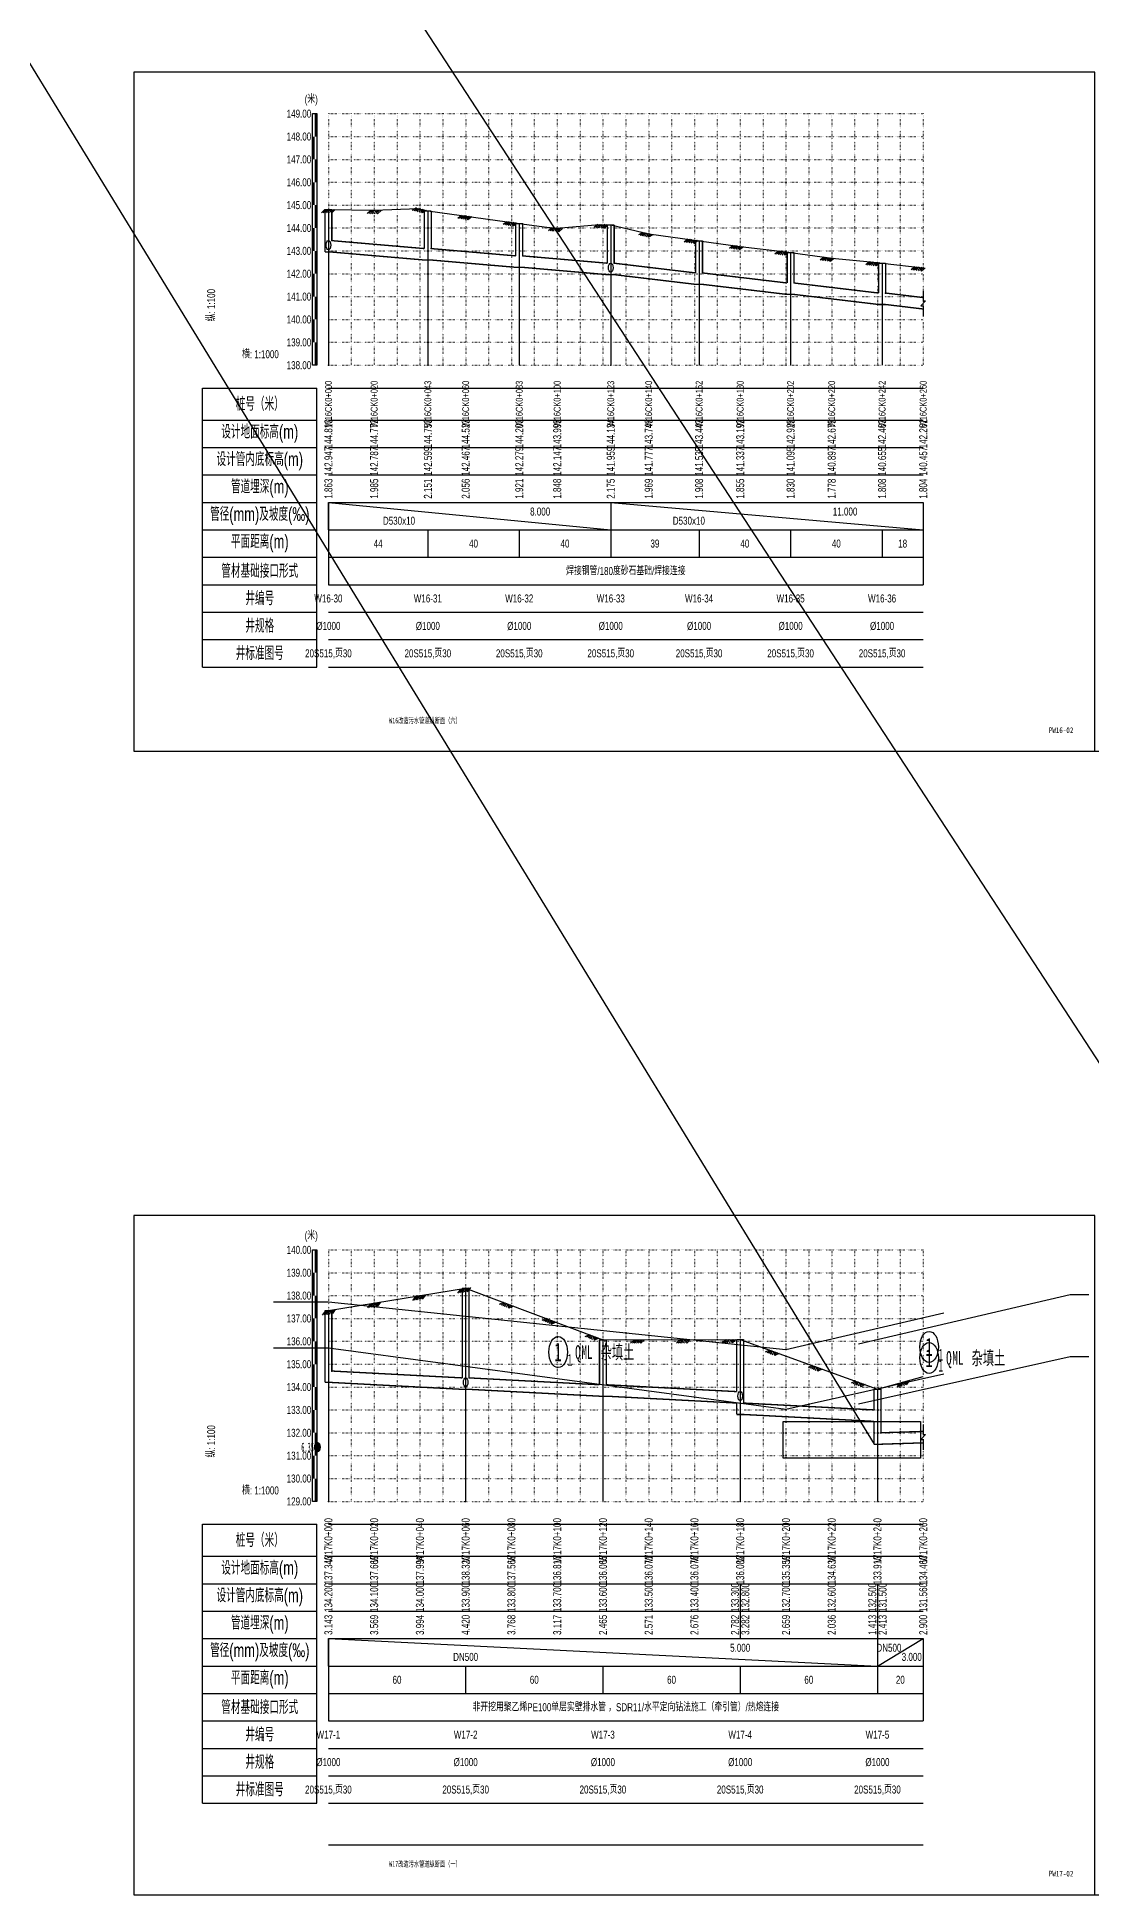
# Model space of a CAD drawing. Extents: x 529262 to 576451, y 2694391 to 2717535.
# Drawn here: x 571409 to 571870, y 2708446 to 2709259 of the extents above; entities that cross this region are included whole.
import ezdxf
from ezdxf.enums import TextEntityAlignment as Align
from ezdxf.xclip import XClip

# ---------------------------------------------------------------- set-up
doc = ezdxf.new("R2010")
doc.units = 0
doc.header["$XCLIPFRAME"] = 0
doc.linetypes.add('DOT', pattern=[6.35, 0, -6.35])
for name, color, linetype in [('GiCAD_PouMian', 7, 'Continuous'), ('GICAD_QUYANG', 7, 'Continuous'), ('GPSCOMMON', 7, 'Continuous'), ('P-说明', 7, 'Continuous'), ('PP-COM', 7, 'Continuous'), ('图框线', 7, 'Continuous'), ('地质-地层符号', 3, 'Continuous'), ('地质-地层线', 7, 'Continuous'), ('地质-地面线', 7, 'Continuous'), ('地质-标贯', 7, 'Continuous'), ('纵断_分栏文字', 7, 'Continuous'), ('纵断_分栏线', 5, 'Continuous'), ('纵断_地面线', 3, 'Continuous'), ('纵断_标注', 2, 'Continuous'), ('纵断_标注_支管', 2, 'Continuous'), ('纵断_表头', 2, 'Continuous'), ('纵断_设计线', 1, 'Continuous'), ('纵断_高程网格', 8, 'DOT')]:
    doc.layers.add(name, color=color, linetype=linetype)
for name, color, linetype, lineweight in [('外框_TK', 2, 'Continuous', 15), ('纵断污水井', 7, 'Continuous', 60), ('纵断污水管', 224, 'Continuous', 60)]:
    doc.layers.add(name, color=color, linetype=linetype, lineweight=lineweight)
doc.styles.add('JieTuHzTxt', font='smsim.shx', dxfattribs={"width": 0.7, "bigfont": 'smfs.shx'})
doc.styles.add('SEMDI', font='smsim.shx', dxfattribs={"width": 0.75, "bigfont": 'smfs.shx'})
doc.styles.get("Standard").update_dxf_attribs({"font": '', "height": 2.5, "bigfont": 'smfs.shx'})
doc.styles.add('地层编号', font='', dxfattribs={"width": 0.7, "height": 4})
doc.styles.add('宋体', font='', dxfattribs={"width": 0.75})
doc.styles.add('岩土名称', font='', dxfattribs={"width": 0.7, "height": 3})
doc.styles.add('时代', font='', dxfattribs={"width": 0.7, "height": 3})
doc.styles.add('标贯动探', font='', dxfattribs={"width": 0.7, "height": 2.5})
doc.styles.get('Standard').set_extended_font_data('FangSong_GB2312')
doc.styles.get('地层编号').set_extended_font_data('FangSong_GB2312')
doc.styles.get('宋体').set_extended_font_data('SimSun')
doc.styles.get('岩土名称').set_extended_font_data('FangSong_GB2312')
doc.styles.get('时代').set_extended_font_data('FangSong_GB2312')
doc.styles.get('标贯动探').set_extended_font_data('FangSong_GB2312')
doc.linetypes.add('bzhjcx', pattern='A,0.001,[2,XX1.shx,S=1,R=0,X=1,Y=0],-2', length=2.001)

# ---------------------------------------------------------------- blocks, each defined once
blk = doc.blocks.new('A3WK')
at = {"layer": '图框线'}
blk.add_lwpolyline([(0, 0), (420, 0), (420, 297), (0, 297), (0, 0)], dxfattribs=at)
blk = doc.blocks.new('市政排水（YZ）_zdbt')
at = {"color": 0, "linetype": 'ByBlock', "lineweight": -2}
for p, q in [((-50, 0), (0, 0)), ((-50, -122), (-50, 0)), ((0, -122), (0, 0)), ((-50, -14), (0, -14)), ((-50, -26), (0, -26)), ((-50, -38), (0, -38)), ((-50, -50), (0, -50)), ((-50, -62), (0, -62)), ((-50, -74), (0, -74)), ((-50, -86), (0, -86)), ((-50, -98), (0, -98)), ((-50, -110), (0, -110)), ((-50, -122), (0, -122))]:
    blk.add_line(p, q, dxfattribs=at)
at = {"color": 0, "linetype": 'ByBlock', "lineweight": -2, "char_height": 6, "attachment_point": 5, "style": 'JieTuHzTxt'}
for s, insert in [('桩号（米）', (-25, -7)), ('设计地面标高(m)', (-25, -20)), ('设计管内底标高(m)', (-25, -32)), ('管道埋深(m)', (-25, -44)), ('管径(mm)及坡度(‰)', (-25, -56)), ('平面距离(m)', (-25, -68)), ('管材基础接口形式', (-25, -80)), ('井编号', (-25, -92)), ('井规格', (-25, -104)), ('井标准图号', (-25, -116))]:
    blk.add_mtext(s, dxfattribs=dict(at, insert=insert))
blk = doc.blocks.new('VSDesignLineBlock')
at = {"color": 0, "linetype": 'Continuous'}
for p, q in [((-1.5, 0), (-3, -1.5)), ((-0.75, 0), (-2.25, -1.5)), ((0, 0), (-1.5, -1.5)), ((0, 0), (1.5, -1.5)), ((1.5, 0), (0.75, -0.75)), ((2.25, 0), (1.12, -1.12)), ((3, 0), (1.5, -1.5)), ((-0.98, -0.98), (-0.46, -1.5)), ((-0.5, -0.5), (0.5, -1.5))]:
    blk.add_line(p, q, dxfattribs=at)
blk = doc.blocks.new('A$C424C4A3E')
at = {"layer": 'GiCAD_PouMian'}
h = blk.add_hatch(color=8, dxfattribs=at)
edge = h.paths.add_edge_path()
edge.add_arc((-4, -31.75), 1, 0, 360)
at = {"layer": 'GICAD_QUYANG', "color": 8}
blk.add_circle((-4, -31.75), 1, dxfattribs=at)
at = {"layer": '地质-地层符号', "color": 8, "linetype": 'Continuous'}
for centre in [(83.7, -10.96), (218.82, -9.82), (218.82, -40.45), (83.7, -44.33), (218.82, -70.7), (83.7, -76.96)]:
    blk.add_ellipse(centre, major_axis=(0, 3.38), ratio=1, dxfattribs=at)
at = {"layer": '地质-地层线', "color": 8}
for p, q in [((-20, -10), (0, -10)), ((0, -10), (166.63, -23.41)), ((166.63, -23.41), (270.23, -9.48)), ((270.23, -9.48), (290.23, -9.48))]:
    blk.add_line(p, q, dxfattribs=at)
at = {"layer": '地质-地层线', "color": 8, "linetype": 'bzhjcx'}
for p, q in [((166.63, -76.41), (270.23, -52.48)), ((270.23, -52.48), (290.23, -52.48)), ((-20, -67.5), (0, -67.5)), ((0, -67.5), (166.63, -76.41))]:
    blk.add_line(p, q, dxfattribs=at)
at = {"layer": '地质-地面线', "color": 8, "linetype": 'Continuous'}
for p, q in [((-20, 0), (0, 0)), ((0, 0), (166.63, -10.41)), ((166.63, -10.41), (270.23, 4.02)), ((270.23, 4.02), (290.23, 4.02))]:
    blk.add_line(p, q, dxfattribs=at)
at = {"layer": 'GICAD_QUYANG', "color": 8, "linetype": 'Continuous', "width": 0.7}
blk.add_text('6.35', height=2, dxfattribs=at).set_placement((-9.87, -32.75))
at = {"layer": '地质-地层符号', "color": 8, "linetype": 'Continuous'}
for s, height, style, p in [('1', 4, '地层编号', (217.43, -11.82)), ('杂填土', 3, '岩土名称', (234.3, -11.32)), ('1', 4, '地层编号', (82.32, -12.96)), ('1', 2.6, '地层编号', (87.08, -13.96)), ('Q', 3, '时代', (89.88, -12.46)), ('ML', 3, '时代', (92.16, -12.46)), ('杂填土', 3, '岩土名称', (99.19, -12.46)), ('1', 2.6, '地层编号', (222.2, -12.82)), ('Q', 3, '时代', (225, -11.32)), ('ML', 3, '时代', (227.28, -11.32)), ('2', 4, '地层编号', (217.43, -42.45)), ('Q', 3, '时代', (225, -41.95)), ('AL', 3, '时代', (228.27, -41.95)), ('黏土', 3, '岩土名称', (233.26, -41.95)), ('2', 4, '地层编号', (82.32, -46.33)), ('Q', 3, '时代', (89.88, -45.83)), ('AL', 3, '时代', (93.16, -45.83)), ('黏土', 3, '岩土名称', (98.15, -45.83)), ('1', 2.6, '地层编号', (222.2, -43.45)), ('1', 2.6, '地层编号', (87.08, -47.33)), ('5', 4, '地层编号', (217.43, -72.7)), ('石灰岩', 3, '岩土名称', (226.28, -72.2)), ('C', 3, '时代', (223.2, -72.2)), ('5', 4, '地层编号', (82.32, -78.96)), ('C', 3, '时代', (88.08, -78.46)), ('石灰岩', 3, '岩土名称', (91.16, -78.46))]:
    blk.add_text(s, height=height, dxfattribs=dict(at, style=style)).set_placement(p)
at = {"layer": '地质-地层符号', "color": 8, "linetype": 'Continuous', "style": '时代', "width": 0.8}
for p in [(92.16, -46.33), (227.28, -42.45)]:
    blk.add_text('4', height=1.8, dxfattribs=at).set_placement(p)
at = {"layer": '地质-标贯', "color": 8, "linetype": 'Continuous', "style": '标贯动探'}
blk.add_text('N=9', height=2.5, dxfattribs=at).set_placement((278.43, -30.98))
blk = doc.blocks.new('A3_CdSzy')
at = {"layer": '外框_TK', "const_width": 0.1}
blk.add_lwpolyline([(0, 297), (420, 297), (420, 0), (0, 0)], close=True, dxfattribs=at)

msp = doc.modelspace()

# ---------------------------------------------------------------- linework, layer by layer
for p in [(571537.769, 2709169.828), (571581.236, 2709166.351), (571621.189, 2709163.155), (571661.189, 2709159.955), (571699.798, 2709155.708), (571739.798, 2709151.308), (571779.798, 2709146.908), (571537.768, 2708675.522), (571597.768, 2708672.522), (571657.768, 2708669.522), (571717.768, 2708661.522), (571777.768, 2708648.522)]:
    msp.add_point(p)
at = {"layer": 'Defpoints', "color": 1}
for p, q in [((568666.154, 2713728.156), (571774.768, 2708643.518)), ((571979.435, 2708647.368), (568666.154, 2713728.156))]:
    msp.add_line(p, q, dxfattribs=at)
msp.add_lwpolyline([(571734.984, 2708653.502), (571795.158, 2708653.502), (571795.158, 2708637.486), (571734.984, 2708637.486)], close=True, dxfattribs=at)
at = {"layer": 'GPSCOMMON'}
for p in [(571536.269, 2709115.361), (571536.268, 2708618.518)]:
    msp.add_point(p, dxfattribs=at)
at = {"layer": 'PP-COM'}
for p, q in [((571451.269, 2708946.518), (576451.269, 2708946.518)), ((571451.269, 2708446.518), (576451.269, 2708446.518))]:
    msp.add_line(p, q, dxfattribs=at)
at = {"layer": '纵断_分栏文字'}
for p, q in [((571534.769, 2709183.461), (571537.769, 2709183.461)), ((571578.236, 2709182.861), (571581.236, 2709182.861)), ((571618.189, 2709177.362), (571621.189, 2709177.362)), ((571658.189, 2709176.701), (571661.189, 2709176.701)), ((571696.798, 2709169.791), (571699.798, 2709169.791)), ((571736.798, 2709164.611), (571739.798, 2709164.611)), ((571776.798, 2709159.991), (571779.798, 2709159.991)), ((571536.269, 2709055.361), (571536.269, 2709043.361)), ((571536.269, 2709055.361), (571536.269, 2709043.361)), ((571536.269, 2709043.361), (571536.269, 2709055.361)), ((571536.269, 2709055.361), (571659.689, 2709043.361)), ((571659.689, 2709055.361), (571659.689, 2709043.361)), ((571659.689, 2709055.361), (571796.269, 2709043.361)), ((571796.269, 2709055.361), (571796.269, 2709043.361)), ((571536.269, 2709043.361), (571536.269, 2709031.361)), ((571579.736, 2709043.361), (571579.736, 2709031.361)), ((571619.689, 2709043.361), (571619.689, 2709031.361)), ((571659.689, 2709043.361), (571659.689, 2709031.361)), ((571698.298, 2709043.361), (571698.298, 2709031.361)), ((571738.298, 2709043.361), (571738.298, 2709031.361)), ((571778.298, 2709043.361), (571778.298, 2709031.361)), ((571796.269, 2709043.361), (571796.269, 2709031.361)), ((571536.269, 2709031.361), (571536.269, 2709019.361)), ((571536.269, 2709031.361), (571536.269, 2709019.361)), ((571796.269, 2709031.361), (571796.269, 2709019.361)), ((571594.768, 2708711.718), (571597.768, 2708711.718)), ((571534.768, 2708701.948), (571537.768, 2708701.948)), ((571654.768, 2708689.168), (571657.768, 2708689.168)), ((571714.768, 2708689.338), (571717.768, 2708689.338)), ((571774.768, 2708667.648), (571777.768, 2708667.648)), ((571716.268, 2708582.518), (571716.268, 2708570.518)), ((571776.268, 2708582.518), (571776.268, 2708570.518)), ((571716.268, 2708570.518), (571716.268, 2708558.518)), ((571776.268, 2708570.518), (571776.268, 2708558.518)), ((571536.268, 2708558.518), (571536.268, 2708546.518)), ((571536.268, 2708558.518), (571536.268, 2708546.518)), ((571536.268, 2708546.518), (571536.268, 2708558.518)), ((571536.268, 2708558.518), (571776.268, 2708546.518)), ((571776.268, 2708558.518), (571776.268, 2708546.518)), ((571776.268, 2708546.518), (571796.268, 2708558.518)), ((571796.268, 2708558.518), (571796.268, 2708546.518)), ((571536.268, 2708546.518), (571536.268, 2708534.518)), ((571596.268, 2708546.518), (571596.268, 2708534.518)), ((571656.268, 2708546.518), (571656.268, 2708534.518)), ((571716.268, 2708546.518), (571716.268, 2708534.518)), ((571776.268, 2708546.518), (571776.268, 2708534.518)), ((571796.268, 2708546.518), (571796.268, 2708534.518)), ((571536.268, 2708534.518), (571536.268, 2708522.518)), ((571536.268, 2708534.518), (571536.268, 2708522.518)), ((571796.268, 2708534.518), (571796.268, 2708522.518))]:
    msp.add_line(p, q, dxfattribs=at)
at = {"layer": '纵断_分栏线'}
for p, q in [((571536.269, 2709105.361), (571796.269, 2709105.361)), ((571536.269, 2709091.361), (571796.269, 2709091.361)), ((571536.269, 2709079.361), (571796.269, 2709079.361)), ((571536.269, 2709067.361), (571796.269, 2709067.361)), ((571536.269, 2709055.361), (571796.269, 2709055.361)), ((571536.269, 2709043.361), (571796.269, 2709043.361)), ((571536.269, 2709031.361), (571796.269, 2709031.361)), ((571536.269, 2709019.361), (571796.269, 2709019.361)), ((571536.269, 2709007.361), (571796.269, 2709007.361)), ((571536.269, 2708995.361), (571796.269, 2708995.361)), ((571536.269, 2708983.361), (571796.269, 2708983.361)), ((571536.268, 2708608.518), (571796.268, 2708608.518)), ((571536.268, 2708594.518), (571796.268, 2708594.518)), ((571536.268, 2708582.518), (571796.268, 2708582.518)), ((571536.268, 2708570.518), (571796.268, 2708570.518)), ((571536.268, 2708558.518), (571796.268, 2708558.518)), ((571536.268, 2708546.518), (571796.268, 2708546.518)), ((571536.268, 2708534.518), (571796.268, 2708534.518)), ((571536.268, 2708522.518), (571796.268, 2708522.518)), ((571536.268, 2708510.518), (571796.268, 2708510.518)), ((571536.268, 2708498.518), (571796.268, 2708498.518)), ((571536.268, 2708486.518), (571796.268, 2708486.518)), ((571536.269, 2708468.361), (571796.269, 2708468.361))]:
    msp.add_line(p, q, dxfattribs=at)
at = {"layer": '纵断_地面线'}
for points in [[(571536.269, 2709183.461), (571556.269, 2709183.081), (571575.443, 2709183.941), (571579.736, 2709182.861), (571619.689, 2709177.362), (571631.687, 2709175.711), (571636.269, 2709175.311), (571654.658, 2709176.921), (571659.689, 2709176.701), (571676.269, 2709172.821), (571696.269, 2709170.071), (571698.297, 2709169.791), (571716.269, 2709167.281), (571736.269, 2709164.891), (571738.297, 2709164.611), (571756.269, 2709162.111), (571776.269, 2709160.221), (571778.297, 2709159.991), (571796.269, 2709157.971)], [(571536.268, 2708701.948), (571596.268, 2708711.718), (571656.268, 2708689.168), (571716.268, 2708689.338), (571776.268, 2708667.648), (571796.268, 2708673.12)]]:
    msp.add_lwpolyline(points, dxfattribs=at)
at = {"layer": '纵断_标注'}
for p, q in [((571536.269, 2709183.461), (571536.269, 2709115.361)), ((571579.736, 2709182.861), (571579.736, 2709115.361)), ((571619.689, 2709177.362), (571619.689, 2709115.361)), ((571659.689, 2709176.701), (571659.689, 2709115.361)), ((571698.298, 2709169.791), (571698.298, 2709115.361)), ((571738.298, 2709164.611), (571738.298, 2709115.361)), ((571778.298, 2709159.991), (571778.298, 2709115.361)), ((571596.268, 2708711.718), (571596.268, 2708618.518)), ((571536.268, 2708701.948), (571536.268, 2708618.518)), ((571656.268, 2708689.168), (571656.268, 2708618.518)), ((571716.268, 2708689.338), (571716.268, 2708618.518)), ((571776.268, 2708667.648), (571776.268, 2708618.518))]:
    msp.add_line(p, q, dxfattribs=at)
for points in [[(571481.269, 2709115.361, 0, 0, 0), (571481.269, 2709140.694, 1, 0, 0), (571481.269, 2709148.694, 0, 0, 0)], [(571481.269, 2709115.361, 0, 0, 0), (571506.603, 2709115.361, 1, 0, 0), (571514.603, 2709115.361, 0, 0, 0)], [(571481.268, 2708618.518, 0, 0, 0), (571481.268, 2708643.851, 1, 0, 0), (571481.268, 2708651.851, 0, 0, 0)], [(571481.268, 2708618.518, 0, 0, 0), (571506.601, 2708618.518, 1, 0, 0), (571514.601, 2708618.518, 0, 0, 0)]]:
    msp.add_lwpolyline(points, format="xyseb", dxfattribs=at)
for points in [[(571796.269, 2709147.931), (571796.269, 2709143.531), (571797.269, 2709143.531), (571795.269, 2709141.331), (571796.269, 2709141.331), (571796.269, 2709136.931)], [(571796.268, 2708652.122), (571796.268, 2708647.722), (571797.268, 2708647.722), (571795.268, 2708645.522), (571796.268, 2708645.522), (571796.268, 2708641.122)]]:
    msp.add_lwpolyline(points, dxfattribs=at)
for p in [(571714.768, 2708659.018), (571774.768, 2708648.518)]:
    msp.add_point(p, dxfattribs=at)
at = {"layer": '纵断_标注_支管'}
for p in [(571536.269, 2709115.361), (571659.689, 2709115.361), (571596.268, 2708618.518), (571716.268, 2708618.518)]:
    msp.add_point(p, dxfattribs=at)
at = {"layer": '纵断_表头'}
for points in [[(571531.269, 2709115.361), (571529.269, 2709115.361), (571529.269, 2709225.361), (571531.269, 2709225.361), (571531.269, 2709115.361)], [(571531.268, 2708618.518), (571529.268, 2708618.518), (571529.268, 2708728.518), (571531.268, 2708728.518), (571531.268, 2708618.518)]]:
    msp.add_lwpolyline(points, dxfattribs=at)
at = {"layer": '纵断_表头', "const_width": 1}
for points in [[(571530.769, 2709215.361), (571530.769, 2709225.361)], [(571529.769, 2709205.361), (571529.769, 2709215.361)], [(571530.769, 2709195.361), (571530.769, 2709205.361)], [(571529.769, 2709185.361), (571529.769, 2709195.361)], [(571530.769, 2709175.361), (571530.769, 2709185.361)], [(571529.769, 2709165.361), (571529.769, 2709175.361)], [(571530.769, 2709155.361), (571530.769, 2709165.361)], [(571529.769, 2709145.361), (571529.769, 2709155.361)], [(571530.769, 2709135.361), (571530.769, 2709145.361)], [(571529.769, 2709125.361), (571529.769, 2709135.361)], [(571530.769, 2709115.361), (571530.769, 2709125.361)], [(571530.768, 2708718.518), (571530.768, 2708728.518)], [(571529.768, 2708708.518), (571529.768, 2708718.518)], [(571530.768, 2708698.518), (571530.768, 2708708.518)], [(571529.768, 2708688.518), (571529.768, 2708698.518)], [(571530.768, 2708678.518), (571530.768, 2708688.518)], [(571529.768, 2708668.518), (571529.768, 2708678.518)], [(571530.768, 2708658.518), (571530.768, 2708668.518)], [(571529.768, 2708648.518), (571529.768, 2708658.518)], [(571530.768, 2708638.518), (571530.768, 2708648.518)], [(571529.768, 2708628.518), (571529.768, 2708638.518)], [(571530.768, 2708618.518), (571530.768, 2708628.518)]]:
    msp.add_lwpolyline(points, dxfattribs=at)
at = {"layer": '纵断_设计线'}
for points in [[(571536.269, 2709183.461), (571556.269, 2709183.081), (571575.443, 2709183.941), (571579.736, 2709182.861), (571619.689, 2709177.362), (571631.687, 2709175.711), (571636.269, 2709175.311), (571654.658, 2709176.921), (571659.689, 2709176.701), (571676.269, 2709172.821), (571696.269, 2709170.071), (571698.297, 2709169.791), (571716.269, 2709167.281), (571736.269, 2709164.891), (571738.297, 2709164.611), (571756.269, 2709162.111), (571776.269, 2709160.221), (571778.297, 2709159.991), (571796.269, 2709157.971)], [(571536.268, 2708701.948), (571596.268, 2708711.718), (571656.268, 2708689.168), (571716.268, 2708689.338), (571776.268, 2708667.648), (571796.268, 2708673.12)]]:
    msp.add_lwpolyline(points, dxfattribs=at)
at = {"layer": '纵断_高程网格', "ltscale": 0.0787}
for p, q in [((571536.269, 2709225.361), (571796.269, 2709225.361)), ((571536.269, 2709225.361), (571536.269, 2709115.361)), ((571546.269, 2709225.361), (571546.269, 2709115.361)), ((571556.269, 2709225.361), (571556.269, 2709115.361)), ((571566.269, 2709225.361), (571566.269, 2709115.361)), ((571576.269, 2709225.361), (571576.269, 2709115.361)), ((571586.269, 2709225.361), (571586.269, 2709115.361)), ((571596.269, 2709225.361), (571596.269, 2709115.361)), ((571606.269, 2709225.361), (571606.269, 2709115.361)), ((571616.269, 2709225.361), (571616.269, 2709115.361)), ((571626.269, 2709225.361), (571626.269, 2709115.361)), ((571636.269, 2709225.361), (571636.269, 2709115.361)), ((571646.269, 2709225.361), (571646.269, 2709115.361)), ((571656.269, 2709225.361), (571656.269, 2709115.361)), ((571666.269, 2709225.361), (571666.269, 2709115.361)), ((571676.269, 2709225.361), (571676.269, 2709115.361)), ((571686.269, 2709225.361), (571686.269, 2709115.361)), ((571696.269, 2709225.361), (571696.269, 2709115.361)), ((571706.269, 2709225.361), (571706.269, 2709115.361)), ((571716.269, 2709225.361), (571716.269, 2709115.361)), ((571726.269, 2709225.361), (571726.269, 2709115.361)), ((571736.269, 2709225.361), (571736.269, 2709115.361)), ((571746.269, 2709225.361), (571746.269, 2709115.361)), ((571756.269, 2709225.361), (571756.269, 2709115.361)), ((571766.269, 2709225.361), (571766.269, 2709115.361)), ((571776.269, 2709225.361), (571776.269, 2709115.361)), ((571786.269, 2709225.361), (571786.269, 2709115.361)), ((571796.269, 2709225.361), (571796.269, 2709115.361)), ((571536.269, 2709215.361), (571796.269, 2709215.361)), ((571536.269, 2709205.361), (571796.269, 2709205.361)), ((571536.269, 2709195.361), (571796.269, 2709195.361)), ((571536.269, 2709185.361), (571796.269, 2709185.361)), ((571536.269, 2709175.361), (571796.269, 2709175.361)), ((571536.269, 2709165.361), (571796.269, 2709165.361)), ((571536.269, 2709155.361), (571796.269, 2709155.361)), ((571536.269, 2709145.361), (571796.269, 2709145.361)), ((571536.269, 2709135.361), (571796.269, 2709135.361)), ((571536.269, 2709125.361), (571796.269, 2709125.361)), ((571536.269, 2709115.361), (571796.269, 2709115.361)), ((571536.268, 2708728.518), (571796.268, 2708728.518)), ((571536.268, 2708728.518), (571536.268, 2708618.518)), ((571546.268, 2708728.518), (571546.268, 2708618.518)), ((571556.268, 2708728.518), (571556.268, 2708618.518)), ((571566.268, 2708728.518), (571566.268, 2708618.518)), ((571576.268, 2708728.518), (571576.268, 2708618.518)), ((571586.268, 2708728.518), (571586.268, 2708618.518)), ((571596.268, 2708728.518), (571596.268, 2708618.518)), ((571606.268, 2708728.518), (571606.268, 2708618.518)), ((571616.268, 2708728.518), (571616.268, 2708618.518)), ((571626.268, 2708728.518), (571626.268, 2708618.518)), ((571636.268, 2708728.518), (571636.268, 2708618.518)), ((571646.268, 2708728.518), (571646.268, 2708618.518)), ((571656.268, 2708728.518), (571656.268, 2708618.518)), ((571666.268, 2708728.518), (571666.268, 2708618.518)), ((571676.268, 2708728.518), (571676.268, 2708618.518)), ((571686.268, 2708728.518), (571686.268, 2708618.518)), ((571696.268, 2708728.518), (571696.268, 2708618.518)), ((571706.268, 2708728.518), (571706.268, 2708618.518)), ((571716.268, 2708728.518), (571716.268, 2708618.518)), ((571726.268, 2708728.518), (571726.268, 2708618.518)), ((571736.268, 2708728.518), (571736.268, 2708618.518)), ((571746.268, 2708728.518), (571746.268, 2708618.518)), ((571756.268, 2708728.518), (571756.268, 2708618.518)), ((571766.268, 2708728.518), (571766.268, 2708618.518)), ((571776.268, 2708728.518), (571776.268, 2708618.518)), ((571786.268, 2708728.518), (571786.268, 2708618.518)), ((571796.268, 2708728.518), (571796.268, 2708618.518)), ((571536.268, 2708718.518), (571796.268, 2708718.518)), ((571536.268, 2708708.518), (571796.268, 2708708.518)), ((571536.268, 2708698.518), (571796.268, 2708698.518)), ((571536.268, 2708688.518), (571796.268, 2708688.518)), ((571536.268, 2708678.518), (571796.268, 2708678.518)), ((571536.268, 2708668.518), (571796.268, 2708668.518)), ((571536.268, 2708658.518), (571796.268, 2708658.518)), ((571536.268, 2708648.518), (571796.268, 2708648.518)), ((571536.268, 2708638.518), (571796.268, 2708638.518)), ((571536.268, 2708628.518), (571796.268, 2708628.518)), ((571536.268, 2708618.518), (571796.268, 2708618.518))]:
    msp.add_line(p, q, dxfattribs=at)
at = {"layer": '纵断污水井', "const_width": 0.6}
for points in [[(571534.769, 2709183.461), (571534.769, 2709164.828)], [(571537.769, 2709183.461), (571537.769, 2709169.831)], [(571578.236, 2709182.861), (571578.236, 2709166.351)], [(571581.236, 2709182.861), (571581.236, 2709166.351)], [(571618.189, 2709177.362), (571618.189, 2709163.155)], [(571621.189, 2709177.362), (571621.189, 2709163.151)], [(571658.189, 2709176.701), (571658.189, 2709159.955)], [(571661.189, 2709176.701), (571661.189, 2709159.951)], [(571696.798, 2709169.791), (571696.798, 2709155.708)], [(571699.798, 2709169.791), (571699.798, 2709155.711)], [(571534.769, 2709164.831), (571537.769, 2709164.831)], [(571578.236, 2709161.351), (571581.236, 2709161.351)], [(571736.798, 2709164.611), (571736.798, 2709151.308)], [(571739.798, 2709164.611), (571739.798, 2709151.311)], [(571776.798, 2709159.991), (571776.798, 2709146.908)], [(571779.798, 2709159.991), (571779.798, 2709146.911)], [(571618.189, 2709158.151), (571621.189, 2709158.151)], [(571658.189, 2709154.951), (571661.189, 2709154.951)], [(571696.798, 2709150.711), (571699.798, 2709150.711)], [(571736.798, 2709146.311), (571739.798, 2709146.311)], [(571776.798, 2709141.911), (571779.798, 2709141.911)], [(571594.768, 2708711.718), (571594.768, 2708672.522)], [(571597.768, 2708711.718), (571597.768, 2708672.518)], [(571534.768, 2708701.948), (571534.768, 2708670.522)], [(571537.768, 2708701.948), (571537.768, 2708675.518)], [(571654.768, 2708689.168), (571654.768, 2708669.522)], [(571657.768, 2708689.168), (571657.768, 2708669.518)], [(571714.768, 2708689.338), (571714.768, 2708666.522)], [(571717.768, 2708689.338), (571717.768, 2708661.518)], [(571534.768, 2708670.518), (571537.768, 2708670.518)], [(571594.768, 2708667.518), (571597.768, 2708667.518)], [(571654.768, 2708664.518), (571657.768, 2708664.518)], [(571774.768, 2708667.648), (571774.768, 2708658.522)], [(571777.768, 2708667.648), (571777.768, 2708648.518)], [(571714.768, 2708656.518), (571714.768, 2708661.518)], [(571714.768, 2708656.518), (571717.768, 2708656.518)], [(571774.768, 2708643.518), (571774.768, 2708653.518)], [(571774.768, 2708643.518), (571777.768, 2708643.518)]]:
    msp.add_lwpolyline(points, dxfattribs=at)
at = {"layer": '纵断污水管', "const_width": 0.6}
for points in [[(571537.769, 2709169.828), (571578.236, 2709166.351)], [(571537.769, 2709164.828), (571578.236, 2709161.351)], [(571581.236, 2709166.351), (571618.189, 2709163.155)], [(571581.236, 2709161.351), (571618.189, 2709158.155)], [(571621.189, 2709163.155), (571658.189, 2709159.955)], [(571661.189, 2709159.955), (571696.798, 2709155.708)], [(571621.189, 2709158.155), (571658.189, 2709154.955)], [(571661.189, 2709154.955), (571696.798, 2709150.708)], [(571699.798, 2709155.708), (571736.798, 2709151.308)], [(571739.798, 2709151.308), (571776.798, 2709146.908)], [(571699.798, 2709150.708), (571736.798, 2709146.308)], [(571739.798, 2709146.308), (571776.798, 2709141.908)], [(571779.798, 2709146.908), (571796.269, 2709144.931)], [(571779.798, 2709141.908), (571796.269, 2709139.931)], [(571537.768, 2708675.522), (571594.768, 2708672.522)], [(571597.768, 2708672.522), (571654.768, 2708669.522)], [(571537.768, 2708670.522), (571594.768, 2708667.522)], [(571597.768, 2708667.522), (571654.768, 2708664.522)], [(571657.768, 2708669.522), (571714.768, 2708666.522)], [(571657.768, 2708664.522), (571714.768, 2708661.522)], [(571717.768, 2708661.522), (571774.768, 2708658.522)], [(571717.768, 2708656.522), (571774.768, 2708653.522)], [(571777.768, 2708648.522), (571796.268, 2708649.122)], [(571777.768, 2708643.522), (571796.268, 2708644.122)]]:
    msp.add_lwpolyline(points, dxfattribs=at)
at = {"layer": '纵断污水管', "lineweight": 30}
for centre in [(571536.269, 2709167.868), (571659.689, 2709157.995), (571596.268, 2708670.558), (571716.268, 2708664.558)]:
    msp.add_ellipse(centre, major_axis=(0, 2), ratio=0.5, dxfattribs=at)

# ---------------------------------------------------------------- block references
at = {"layer": 'GPSCOMMON'}
ref = msp.add_blockref('A$C424C4A3E', (571536.268, 2708705.718), dxfattribs=dict(at, xscale=1.200000000000045, yscale=2))
XClip(ref).set_block_clipping_path([(-22.5395662237, -36.7358997064), (224.1289119729, 9.8341136391)])
ref = msp.add_blockref('A$C424C4A3E', (571536.268, 2708700.89), dxfattribs=dict(at, xscale=1.200000000000045, yscale=2))
XClip(ref).set_block_clipping_path([(193.0520157198, -35.2761827845), (277.0606301818, 9.5523633636)])
at = {"layer": '纵断_标注'}
for p, rotation in [((571576.222, 2709183.745), 345.8789995250461), ((571536.269, 2709183.461), 358.911511158525), ((571556.266, 2709183.081), 358.911511158525), ((571595.96, 2709180.628), 352.1636014184671), ((571615.773, 2709177.901), 352.1636014184671), ((571635.608, 2709175.369), 355.0108344148651), ((571655.534, 2709176.883), 357.4961148530357), ((571675.114, 2709173.091), 346.828840736666), ((571694.907, 2709170.258), 352.1709234899404), ((571714.716, 2709167.498), 352.0494012690372), ((571734.57, 2709165.094), 353.1854694714737), ((571754.384, 2709162.373), 352.0806742851694), ((571774.286, 2709160.408), 354.6015804904065), ((571794.164, 2709158.208), 353.5870375322327), ((571556.008, 2708705.162), 9.248492506772402), ((571575.748, 2708708.376), 9.248492506772402), ((571595.488, 2708711.591), 9.248492506772402), ((571614.249, 2708704.959), 339.4021063227195), ((571536.268, 2708701.948), 9.248492506772402), ((571632.971, 2708697.923), 339.4021063227195), ((571651.692, 2708690.887), 339.4021063227195), ((571671.38, 2708689.21), 0.1623376074797882), ((571691.38, 2708689.267), 0.1623376074797882), ((571711.379, 2708689.324), 0.1623376074797882), ((571730.479, 2708684.2), 340.1250767674343), ((571749.288, 2708677.401), 340.1250767674343), ((571768.097, 2708670.601), 340.1250767674343), ((571787.178, 2708670.633), 15.30224246909561)]:
    msp.add_blockref('VSDesignLineBlock', p, dxfattribs=dict(at, rotation=rotation))
at = {"layer": '纵断_表头'}
for name, p in [('A3WK', (571451.268, 2708946.518)), ('A3WK', (571451.269, 2708946.519)), ('市政排水（YZ）_zdbt', (571531.269, 2709105.361)), ('A3_CdSzy', (571451.268, 2708446.518)), ('A3WK', (571451.268, 2708446.514)), ('A3WK', (571451.269, 2708446.515)), ('市政排水（YZ）_zdbt', (571531.268, 2708608.518))]:
    msp.add_blockref(name, p, dxfattribs=at)

# ---------------------------------------------------------------- texts
at = {"layer": 'P-说明', "style": '宋体'}
for s, width, p in [('W16改造污水管道纵断面（六）', 0.65, (571578.466, 2708959.979)), ('PW16-02', 0.75, (571856.54, 2708955.749)), ('W17改造污水管道纵断面（一）', 0.65, (571578.466, 2708459.975)), ('PW17-02', 0.75, (571856.54, 2708455.745))]:
    msp.add_text(s, height=2.5, dxfattribs=dict(at, width=width)).set_placement(p, align=Align.MIDDLE_CENTER)
at = {"layer": '纵断_分栏文字', "style": 'SEMDI'}
for s, height, width, p in [('W16CK0+000', 3, 0.65, (571536.269, 2709098.361)), ('W16CK0+020', 3, 0.65, (571556.269, 2709098.361)), ('W16CK0+043', 3, 0.65, (571579.736, 2709098.361)), ('W16CK0+060', 3, 0.65, (571596.269, 2709098.361)), ('W16CK0+083', 3, 0.65, (571619.689, 2709098.361)), ('W16CK0+100', 3, 0.65, (571636.269, 2709098.361)), ('W16CK0+123', 3, 0.65, (571659.689, 2709098.361)), ('W16CK0+140', 3, 0.65, (571676.269, 2709098.361)), ('W16CK0+162', 3, 0.65, (571698.298, 2709098.361)), ('W16CK0+180', 3, 0.65, (571716.269, 2709098.361)), ('W16CK0+202', 3, 0.65, (571738.298, 2709098.361)), ('W16CK0+220', 3, 0.65, (571756.269, 2709098.361)), ('W16CK0+242', 3, 0.65, (571778.298, 2709098.361)), ('W16CK0+260', 3, 0.65, (571796.269, 2709098.361)), ('144.810', 3.5, 0.75, (571536.269, 2709085.361)), ('144.772', 3.5, 0.75, (571556.269, 2709085.361)), ('144.750', 3.5, 0.75, (571579.736, 2709085.361)), ('144.523', 3.5, 0.75, (571596.269, 2709085.361)), ('144.200', 3.5, 0.75, (571619.689, 2709085.361)), ('143.995', 3.5, 0.75, (571636.269, 2709085.361)), ('144.134', 3.5, 0.75, (571659.689, 2709085.361)), ('143.746', 3.5, 0.75, (571676.269, 2709085.361)), ('143.443', 3.5, 0.75, (571698.298, 2709085.361)), ('143.192', 3.5, 0.75, (571716.269, 2709085.361)), ('142.925', 3.5, 0.75, (571738.298, 2709085.361)), ('142.675', 3.5, 0.75, (571756.269, 2709085.361)), ('142.463', 3.5, 0.75, (571778.298, 2709085.361)), ('142.261', 3.5, 0.75, (571796.269, 2709085.361)), ('142.947', 3.5, 0.75, (571536.269, 2709073.361)), ('142.787', 3.5, 0.75, (571556.269, 2709073.361)), ('142.599', 3.5, 0.75, (571579.736, 2709073.361)), ('142.467', 3.5, 0.75, (571596.269, 2709073.361)), ('142.279', 3.5, 0.75, (571619.689, 2709073.361)), ('142.147', 3.5, 0.75, (571636.269, 2709073.361)), ('141.959', 3.5, 0.75, (571659.689, 2709073.361)), ('141.777', 3.5, 0.75, (571676.269, 2709073.361)), ('141.535', 3.5, 0.75, (571698.298, 2709073.361)), ('141.337', 3.5, 0.75, (571716.269, 2709073.361)), ('141.095', 3.5, 0.75, (571738.298, 2709073.361)), ('140.897', 3.5, 0.75, (571756.269, 2709073.361)), ('140.655', 3.5, 0.75, (571778.298, 2709073.361)), ('140.457', 3.5, 0.75, (571796.269, 2709073.361)), ('1.863', 3.5, 0.75, (571536.269, 2709061.361)), ('1.985', 3.5, 0.75, (571556.269, 2709061.361)), ('2.151', 3.5, 0.75, (571579.736, 2709061.361)), ('2.056', 3.5, 0.75, (571596.269, 2709061.361)), ('1.921', 3.5, 0.75, (571619.689, 2709061.361)), ('1.848', 3.5, 0.75, (571636.269, 2709061.361)), ('2.175', 3.5, 0.75, (571659.689, 2709061.361)), ('1.969', 3.5, 0.75, (571676.269, 2709061.361)), ('1.908', 3.5, 0.75, (571698.298, 2709061.361)), ('1.855', 3.5, 0.75, (571716.269, 2709061.361)), ('1.830', 3.5, 0.75, (571738.298, 2709061.361)), ('1.778', 3.5, 0.75, (571756.269, 2709061.361)), ('1.808', 3.5, 0.75, (571778.298, 2709061.361)), ('1.804', 3.5, 0.75, (571796.269, 2709061.361)), ('W17K0+000', 3.5, 0.75, (571536.268, 2708601.518)), ('W17K0+020', 3.5, 0.75, (571556.268, 2708601.518)), ('W17K0+040', 3.5, 0.75, (571576.268, 2708601.518)), ('W17K0+060', 3.5, 0.75, (571596.268, 2708601.518)), ('W17K0+080', 3.5, 0.75, (571616.268, 2708601.518)), ('W17K0+100', 3.5, 0.75, (571636.268, 2708601.518)), ('W17K0+120', 3.5, 0.75, (571656.268, 2708601.518)), ('W17K0+140', 3.5, 0.75, (571676.268, 2708601.518)), ('W17K0+160', 3.5, 0.75, (571696.268, 2708601.518)), ('W17K0+180', 3.5, 0.75, (571716.268, 2708601.518)), ('W17K0+200', 3.5, 0.75, (571736.268, 2708601.518)), ('W17K0+220', 3.5, 0.75, (571756.268, 2708601.518)), ('W17K0+240', 3.5, 0.75, (571776.268, 2708601.518)), ('W17K0+260', 3.5, 0.75, (571796.268, 2708601.518)), ('137.343', 3.5, 0.75, (571536.268, 2708588.518)), ('137.669', 3.5, 0.75, (571556.268, 2708588.518)), ('137.994', 3.5, 0.75, (571576.268, 2708588.518)), ('138.320', 3.5, 0.75, (571596.268, 2708588.518)), ('137.568', 3.5, 0.75, (571616.268, 2708588.518)), ('136.817', 3.5, 0.75, (571636.268, 2708588.518)), ('136.065', 3.5, 0.75, (571656.268, 2708588.518)), ('136.071', 3.5, 0.75, (571676.268, 2708588.518)), ('136.076', 3.5, 0.75, (571696.268, 2708588.518)), ('136.082', 3.5, 0.75, (571716.268, 2708588.518)), ('135.359', 3.5, 0.75, (571736.268, 2708588.518)), ('134.636', 3.5, 0.75, (571756.268, 2708588.518)), ('133.913', 3.5, 0.75, (571776.268, 2708588.518)), ('134.460', 3.5, 0.75, (571796.268, 2708588.518)), ('134.200', 3.5, 0.75, (571536.268, 2708576.518)), ('134.100', 3.5, 0.75, (571556.268, 2708576.518)), ('134.000', 3.5, 0.75, (571576.268, 2708576.518)), ('133.900', 3.5, 0.75, (571596.268, 2708576.518)), ('133.800', 3.5, 0.75, (571616.268, 2708576.518)), ('133.700', 3.5, 0.75, (571636.268, 2708576.518)), ('133.600', 3.5, 0.75, (571656.268, 2708576.518)), ('133.500', 3.5, 0.75, (571676.268, 2708576.518)), ('133.400', 3.5, 0.75, (571696.268, 2708576.518)), ('133.300', 3.5, 0.75, (571714.018, 2708576.518)), ('132.800', 3.5, 0.75, (571718.518, 2708576.518)), ('132.700', 3.5, 0.75, (571736.268, 2708576.518)), ('132.600', 3.5, 0.75, (571756.268, 2708576.518)), ('132.500', 3.5, 0.75, (571774.018, 2708576.518)), ('131.500', 3.5, 0.75, (571778.518, 2708576.518)), ('131.560', 3.5, 0.75, (571796.268, 2708576.518)), ('3.143', 3.5, 0.75, (571536.268, 2708564.518)), ('3.569', 3.5, 0.75, (571556.268, 2708564.518)), ('3.994', 3.5, 0.75, (571576.268, 2708564.518)), ('4.420', 3.5, 0.75, (571596.268, 2708564.518)), ('3.768', 3.5, 0.75, (571616.268, 2708564.518)), ('3.117', 3.5, 0.75, (571636.268, 2708564.518)), ('2.465', 3.5, 0.75, (571656.268, 2708564.518)), ('2.571', 3.5, 0.75, (571676.268, 2708564.518)), ('2.676', 3.5, 0.75, (571696.268, 2708564.518)), ('2.782', 3.5, 0.75, (571714.018, 2708564.518)), ('3.282', 3.5, 0.75, (571718.518, 2708564.518)), ('2.659', 3.5, 0.75, (571736.268, 2708564.518)), ('2.036', 3.5, 0.75, (571756.268, 2708564.518)), ('1.413', 3.5, 0.75, (571774.018, 2708564.518)), ('2.413', 3.5, 0.75, (571778.518, 2708564.518)), ('2.900', 3.5, 0.75, (571796.268, 2708564.518))]:
    msp.add_text(s, height=height, rotation=90, dxfattribs=dict(at, width=width)).set_placement(p, align=Align.MIDDLE_CENTER)
at = {"layer": '纵断_分栏文字', "style": 'SEMDI', "width": 0.75}
for s, p in [('D530x10', (571567.124, 2709047.361)), ('8.000', (571628.834, 2709051.361)), ('D530x10', (571693.834, 2709047.361)), ('11.000', (571762.124, 2709051.361)), ('44', (571558.003, 2709037.361)), ('40', (571599.713, 2709037.361)), ('40', (571639.689, 2709037.361)), ('39', (571678.994, 2709037.361)), ('40', (571718.298, 2709037.361)), ('40', (571758.298, 2709037.361)), ('18', (571787.283, 2709037.361)), ('焊接钢管/180度砂石基础/焊接连接', (571666.269, 2709025.361)), ('W16-30', (571536.269, 2709013.361)), ('W16-31', (571579.736, 2709013.361)), ('W16-32', (571619.689, 2709013.361)), ('W16-33', (571659.689, 2709013.361)), ('W16-34', (571698.298, 2709013.361)), ('W16-35', (571738.298, 2709013.361)), ('W16-36', (571778.298, 2709013.361)), ('%%c1000', (571536.269, 2709001.361)), ('%%c1000', (571579.736, 2709001.361)), ('%%c1000', (571619.689, 2709001.361)), ('%%c1000', (571659.689, 2709001.361)), ('%%c1000', (571698.298, 2709001.361)), ('%%c1000', (571738.298, 2709001.361)), ('%%c1000', (571778.298, 2709001.361)), ('20S515,页30', (571536.269, 2708989.361)), ('20S515,页30', (571579.736, 2708989.361)), ('20S515,页30', (571619.689, 2708989.361)), ('20S515,页30', (571659.689, 2708989.361)), ('20S515,页30', (571698.298, 2708989.361)), ('20S515,页30', (571738.298, 2708989.361)), ('20S515,页30', (571778.298, 2708989.361)), ('DN500', (571596.268, 2708550.518)), ('5.000', (571716.268, 2708554.518)), ('DN500', (571781.268, 2708554.518)), ('3.000', (571791.268, 2708550.518)), ('60', (571566.268, 2708540.518)), ('60', (571626.268, 2708540.518)), ('60', (571686.268, 2708540.518)), ('60', (571746.268, 2708540.518)), ('20', (571786.268, 2708540.518)), ('W17-1', (571536.268, 2708516.518)), ('W17-2', (571596.268, 2708516.518)), ('W17-3', (571656.268, 2708516.518)), ('W17-4', (571716.268, 2708516.518)), ('W17-5', (571776.268, 2708516.518)), ('%%c1000', (571536.268, 2708504.518)), ('%%c1000', (571596.268, 2708504.518)), ('%%c1000', (571656.268, 2708504.518)), ('%%c1000', (571716.268, 2708504.518)), ('%%c1000', (571776.268, 2708504.518)), ('20S515,页30', (571536.268, 2708492.518)), ('20S515,页30', (571596.268, 2708492.518)), ('20S515,页30', (571656.268, 2708492.518)), ('20S515,页30', (571716.268, 2708492.518)), ('20S515,页30', (571776.268, 2708492.518))]:
    msp.add_text(s, height=3.5, dxfattribs=at).set_placement(p, align=Align.MIDDLE_CENTER)
at = {"layer": '纵断_分栏文字', "color": 6, "style": 'SEMDI', "width": 0.75}
msp.add_text('非开挖用聚乙烯PE100单层实壁排水管 ，SDR11/水平定向钻法施工（牵引管）/热熔连接', height=3.5, dxfattribs=at).set_placement((571666.268, 2708528.518), align=Align.MIDDLE_CENTER)
at = {"layer": '纵断_标注', "style": 'SEMDI', "width": 0.75}
for p in [(571483.269, 2709148.694), (571483.268, 2708651.851)]:
    msp.add_text('纵: 1:100', height=3.5, rotation=90, dxfattribs=at).set_placement(p, align=Align.TOP_RIGHT)
for p in [(571514.603, 2709117.361), (571514.601, 2708620.518)]:
    msp.add_text('横: 1:1000', height=3.5, dxfattribs=at).set_placement(p, align=Align.BOTTOM_RIGHT)
at = {"layer": '纵断_表头', "style": 'SEMDI', "width": 0.75}
for p in [(571528.769, 2709228.861), (571528.768, 2708732.018)]:
    msp.add_text('(米)', height=3.5, dxfattribs=at).set_placement(p, align=Align.BOTTOM_CENTER)
for s, p in [('149.00', (571528.769, 2709225.361)), ('148.00', (571528.769, 2709215.361)), ('147.00', (571528.769, 2709205.361)), ('146.00', (571528.769, 2709195.361)), ('145.00', (571528.769, 2709185.361)), ('144.00', (571528.769, 2709175.361)), ('143.00', (571528.769, 2709165.361)), ('142.00', (571528.769, 2709155.361)), ('141.00', (571528.769, 2709145.361)), ('140.00', (571528.769, 2709135.361)), ('139.00', (571528.769, 2709125.361)), ('138.00', (571528.769, 2709115.361)), ('140.00', (571528.768, 2708728.518)), ('139.00', (571528.768, 2708718.518)), ('138.00', (571528.768, 2708708.518)), ('137.00', (571528.768, 2708698.518)), ('136.00', (571528.768, 2708688.518)), ('135.00', (571528.768, 2708678.518)), ('134.00', (571528.768, 2708668.518)), ('133.00', (571528.768, 2708658.518)), ('132.00', (571528.768, 2708648.518)), ('131.00', (571528.768, 2708638.518)), ('130.00', (571528.768, 2708628.518)), ('129.00', (571528.768, 2708618.518))]:
    msp.add_text(s, height=3.5, dxfattribs=at).set_placement(p, align=Align.MIDDLE_RIGHT)

doc.saveas('drawing.dxf')
